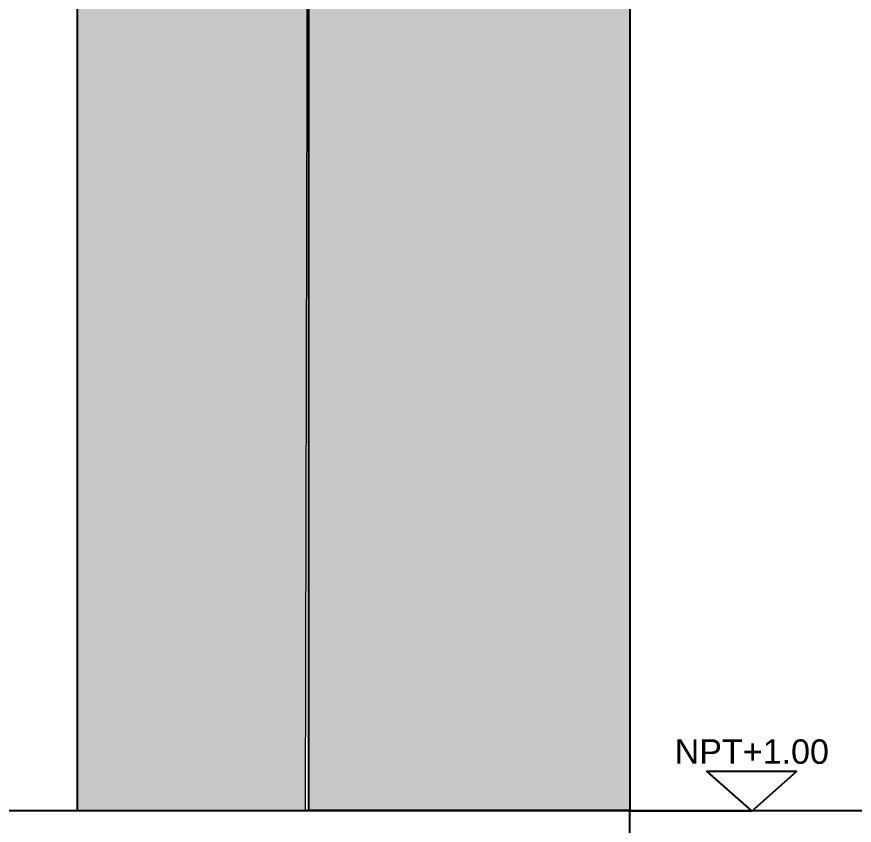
# Model space of a CAD drawing. Header units: millimetres. Extents: x 3463 to 12248, y 1379 to 3914.
# Drawn here: x 8523.2 to 8866.6, y 1823.4 to 2155 of the extents above; entities that cross this region are included whole.
import ezdxf
from ezdxf.enums import TextEntityAlignment as Align

# ---------------------------------------------------------------- set-up
doc = ezdxf.new("R2010")
doc.units = ezdxf.units.MM
doc.layers.add('A-ANNO-SYMB', color=3, linetype='Continuous')
doc.layers.add('A-ANNO-TEXT', color=3, linetype='Continuous')
doc.layers.add('MURO', color=1, linetype='Continuous', lineweight=25)
doc.layers.add('vetro', color=140, linetype='Continuous', lineweight=15)
doc.styles.add('ARIAL', font='Arial.ttf')

msp = doc.modelspace()

# ---------------------------------------------------------------- hatches: boundary and pattern name
at = {"layer": 'MURO'}
h = msp.add_hatch(color=256, dxfattribs=at)
h.dxf.hatch_style = 1
h.paths.add_polyline_path([(8642.87, 1829.39), (8774.54, 1829.39), (8774.54, 2429.24), (8642.87, 2429.24)])
at = {"layer": 'vetro'}
h = msp.add_hatch(color=256, dxfattribs=at)
h.dxf.hatch_style = 1
h.paths.add_polyline_path([(8078.69, 2406.24), (8078.69, 2429.24), (8642.87, 2429.24), (8641.62, 1829.39), (8641.62, 1829.39), (8547.95, 1829.39), (8547.95, 2406.24)])

# ---------------------------------------------------------------- linework, layer by layer
for p, q in [((8547.95, 2406.24), (8547.95, 1829.39)), ((6577.81, 1829.39), (9305.05, 1829.39)), ((8774.4, 1573.31), (8774.54, 1829.39))]:
    msp.add_line(p, q)
at = {"layer": 'A-ANNO-SYMB', "ltscale": 0.8}
msp.add_line((8774.54, 1829.24), (8824.54, 1829.18), dxfattribs=at)
at = {"layer": 'A-ANNO-SYMB'}
msp.add_lwpolyline([(8824.54, 1829.18), (8842.96, 1845.39), (8806.16, 1845.43)], close=True, dxfattribs=at)
at = {"layer": 'MURO'}
msp.add_lwpolyline([(8774.54, 1829.39), (8642.87, 1829.39), (8642.87, 2429.24), (8774.54, 2429.24)], close=True, dxfattribs=at)
at = {"layer": 'vetro'}
msp.add_lwpolyline([(8547.95, 1829.39), (8641.62, 1829.39), (8642.87, 2429.24), (8078.69, 2429.24), (8078.69, 2406.24), (8547.95, 2406.24), (8547.95, 1829.39)], dxfattribs=at)

# ---------------------------------------------------------------- texts
at = {"layer": 'A-ANNO-TEXT', "style": 'ARIAL'}
msp.add_text('NPT+1.00', height=10, rotation=359.935, dxfattribs=at).set_placement((8824.56, 1848.61), align=Align.CENTER)

doc.saveas('drawing.dxf')
